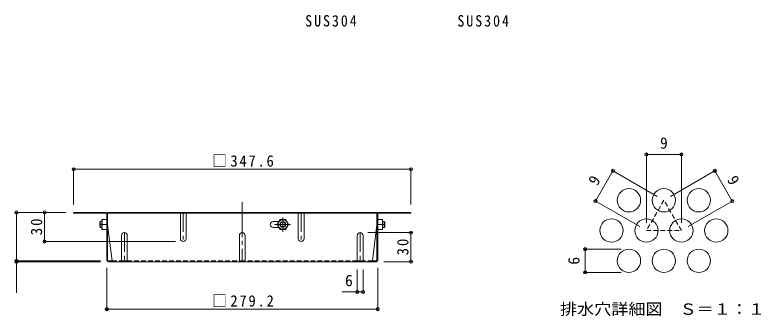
# Model space of a CAD drawing. Units: millimetres at full size, sheet at 1:4, with parts at other scales. Extents: x -822 to 976, y -780 to 766.
# Drawn here: x 200 to 969, y -96 to 214 of the extents above; entities that cross this region are included whole.
import ezdxf
from ezdxf.enums import TextEntityAlignment as Align

# ---------------------------------------------------------------- set-up
doc = ezdxf.new("R2010")
doc.units = ezdxf.units.MM
doc.header["$LTSCALE"] = 4
doc.header["$PDMODE"] = 32
doc.header["$PDSIZE"] = 3.2
for name, pattern in [('CHAIN1', [8, 5, -1, 1, -1]), ('CHAIN2', [12, 9, -1, 1, -1]), ('DASHED1', [1.8, 1.2, -0.6])]:
    doc.linetypes.add(name, pattern=pattern)
for name, color, linetype, lineweight in [('A-4', 7, 'Continuous', 9), ('A-5', 7, 'Continuous', 9), ('A-7', 2, 'Continuous', 9), ('A-8', 2, 'Continuous', 9), ('A-B', 2, 'Continuous', 9), ('F-4_F-4ﾚｲﾔ', 7, 'Continuous', 9), ('F-6_F-6ﾚｲﾔ', 2, 'Continuous', 9), ('F-7_F-7ﾚｲﾔ', 2, 'Continuous', 9)]:
    doc.layers.add(name, color=color, linetype=linetype, lineweight=lineweight)
doc.styles.add('ＭＳ ゴシック', font='')
doc.styles.get('ＭＳ ゴシック').set_extended_font_data('MS Gothic')

msp = doc.modelspace()

# ---------------------------------------------------------------- linework, layer by layer
at = {"layer": 'A-4'}
for p, q in [((260.79, 56.111), (260.79, 18.452)), ((260.79, 54.911), (608.397, 54.911)), ((608.397, 56.111), (608.397, 18.452)), ((200.709, 10.452), (252.79, 10.452)), ((201.909, 10.452), (201.909, -39.548)), ((230.93, 10.452), (230.93, -19.548)), ((609.597, -10.348), (564.093, -10.348)), ((608.397, -40.348), (608.397, -10.348)), ((229.73, -19.548), (365.843, -19.548)), ((200.709, -39.548), (288.46, -39.548)), ((200.709, -40.348), (288.593, -40.348)), ((201.909, -39.548), (201.909, -72.427)), ((609.597, -40.348), (580.593, -40.348)), ((294.993, -90.506), (294.993, -46.748)), ((553.093, -72.672), (553.093, -48.348)), ((559.093, -72.672), (559.093, -48.348)), ((574.193, -90.506), (574.193, -46.748)), ((537.564, -71.472), (559.093, -71.472)), ((294.993, -89.306), (574.193, -89.306))]:
    msp.add_line(p, q, dxfattribs=at)
for p in [(260.79, 54.911), (608.397, 54.911), (201.909, 10.452), (230.93, 10.452), (608.397, -10.348), (230.93, -19.548), (201.909, -39.548), (201.909, -40.348), (608.397, -40.348), (553.093, -71.472), (559.093, -71.472), (294.993, -89.306), (574.193, -89.306)]:
    msp.add_point(p, dxfattribs=at)
at = {"layer": 'A-7', "linetype": 'CHAIN2'}
msp.add_line((434.593, 21.025), (434.593, -40.348), dxfattribs=at)
at = {"layer": 'A-7'}
for p, q in [((294.193, 10.452), (260.79, 10.452)), ((260.79, 10.452), (260.79, 9.652)), ((294.327, 9.652), (260.79, 9.652)), ((294.993, -38.748), (294.993, 8.985)), ((295.793, -38.881), (295.793, 10.452)), ((573.393, 10.452), (295.793, 10.452)), ((573.393, 9.652), (295.793, 9.652)), ((335.794, 10.452), (335.794, 9.652)), ((533.392, 10.452), (533.392, 9.652)), ((573.393, -38.881), (573.393, 10.452)), ((574.193, -38.748), (574.193, 8.985)), ((574.86, 9.652), (608.397, 9.652)), ((574.993, 10.452), (608.397, 10.452)), ((608.397, 10.452), (608.397, 9.652)), ((466.493, 1.052), (472.433, 1.052)), ((295.793, -2.548), (300.405, -39.548)), ((472.433, -5.148), (466.493, -5.148)), ((573.393, -2.548), (568.781, -39.548)), ((296.46, -39.548), (300.405, -39.548)), ((572.593, -40.348), (296.593, -40.348)), ((572.727, -39.548), (568.781, -39.548))]:
    msp.add_line(p, q, dxfattribs=at)
at = {"layer": 'A-7', "linetype": 'DASHED1'}
for p, q in [((300.405, -39.548), (310.093, -39.548)), ((316.093, -39.548), (431.593, -39.548)), ((553.093, -39.548), (437.593, -39.548)), ((568.781, -39.548), (559.093, -39.548))]:
    msp.add_line(p, q, dxfattribs=at)
at = {"layer": 'A-7'}
for centre, radius, start, end in [((294.193, 8.852), 1.6, 0, 90), ((294.327, 8.985), 0.667, 0, 90), ((574.993, 8.852), 1.6, 90, 180), ((574.86, 8.985), 0.667, 90, 180), ((466.493, -2.048), 3.1, 90, 270), ((296.593, -38.748), 1.6, 180, 270), ((296.46, -38.881), 0.667, 180, 270), ((299.605, -39.548), 0.8, 270, 0), ((569.581, -39.548), 0.8, 180, 270), ((572.593, -38.748), 1.6, 270, 0), ((572.727, -38.881), 0.667, 270, 0)]:
    msp.add_arc(centre, radius, start, end, dxfattribs=at)
at = {"layer": 'A-8', "linetype": 'DASHED1'}
for p, q in [((370.843, 9.252), (370.843, 10.452)), ((376.843, 9.252), (376.843, 10.452)), ((492.343, 9.252), (492.343, 10.452)), ((498.343, 9.252), (498.343, 10.452))]:
    msp.add_line(p, q, dxfattribs=at)
at = {"layer": 'A-8'}
for p, q in [((370.843, -16.548), (370.843, 9.652)), ((376.843, -16.548), (376.843, 9.652)), ((492.343, -16.548), (492.343, 9.652)), ((498.343, -16.548), (498.343, 9.652)), ((310.093, -13.348), (310.093, -40.348)), ((316.093, -13.348), (316.093, -40.348)), ((431.593, -13.348), (431.593, -40.348)), ((437.593, -13.348), (437.593, -40.348)), ((553.093, -13.348), (553.093, -40.348)), ((559.093, -13.348), (559.093, -40.348)), ((310.093, -39.548), (316.093, -39.548)), ((431.593, -39.548), (437.593, -39.548)), ((553.093, -39.548), (559.093, -39.548))]:
    msp.add_line(p, q, dxfattribs=at)
at = {"layer": 'A-8', "linetype": 'CHAIN1'}
for p, q in [((373.843, 10.452), (373.843, -19.548)), ((495.343, 10.452), (495.343, -19.548)), ((313.093, -10.348), (313.093, -40.748)), ((556.093, -10.348), (556.093, -40.348))]:
    msp.add_line(p, q, dxfattribs=at)
at = {"layer": 'A-8'}
for centre, start, end in [((313.093, -13.348), 0, 180), ((434.593, -13.348), 0, 180), ((556.093, -13.348), 0, 180), ((373.843, -16.548), 180, 0), ((495.343, -16.548), 180, 0)]:
    msp.add_arc(centre, 3, start, end, dxfattribs=at)
at = {"layer": 'A-B', "color": 3}
for p, q in [((288.293, 0.952), (287.793, 0.452)), ((287.793, -4.548), (287.793, 0.452)), ((288.293, -5.048), (288.293, 0.952)), ((289.993, 0.952), (288.293, 0.952)), ((579.193, 0.952), (580.893, 0.952)), ((580.893, 0.952), (581.393, 0.452)), ((580.893, -5.048), (580.893, 0.952)), ((581.393, -4.548), (581.393, 0.452)), ((288.293, -5.048), (287.793, -4.548)), ((289.993, -5.048), (288.293, -5.048)), ((579.193, -5.048), (580.893, -5.048)), ((580.893, -5.048), (581.393, -4.548))]:
    msp.add_line(p, q, dxfattribs=at)
at = {"layer": 'A-B'}
for p, q in [((289.993, -7.048), (289.993, 2.952)), ((294.993, 2.952), (289.993, 2.952)), ((470.643, -2.048), (473.53, 2.952)), ((473.53, 2.952), (479.256, 2.952)), ((482.143, -2.048), (479.256, 2.952)), ((574.193, 2.952), (579.193, 2.952)), ((579.193, -7.048), (579.193, 2.952)), ((294.993, -7.048), (289.993, -7.048)), ((294.993, -2.048), (290.426, -2.048)), ((470.643, -2.048), (473.53, -7.048)), ((473.53, -7.048), (479.256, -7.048)), ((482.143, -2.048), (479.256, -7.048)), ((574.193, -2.048), (578.76, -2.048)), ((574.193, -7.048), (579.193, -7.048))]:
    msp.add_line(p, q, dxfattribs=at)
at = {"layer": 'A-B', "linetype": 'CHAIN1'}
for p, q in [((476.393, 5.322), (476.393, -9.438)), ((287.307, -2.048), (290.368, -2.048)), ((467.865, -2.048), (484.373, -2.048)), ((581.88, -2.048), (578.818, -2.048))]:
    msp.add_line(p, q, dxfattribs=at)
at = {"layer": 'A-B'}
for radius in [5, 3, 2.458]:
    msp.add_circle((476.393, -2.048), radius, dxfattribs=at)
for centre, start, end in [((297.426, 0.452), 160.34634, 199.65367), ((571.76, 0.452), 340.34633, 19.65366), ((297.426, -4.548), 160.34634, 199.65367), ((571.76, -4.548), 340.34633, 19.65366)]:
    msp.add_arc(centre, 7.433, start, end, dxfattribs=at)
at = {"layer": 'F-4_F-4ﾚｲﾔ'}
for p, q in [((851.104, 71.328), (851.104, -0.25)), ((851.104, 70.128), (887.104, 70.128)), ((887.104, 71.328), (887.104, -0.25)), ((815.542, 53.851), (862.176, 26.927)), ((922.666, 53.851), (876.032, 26.927)), ((798.581, 22.074), (816.581, 53.251)), ((939.627, 22.074), (921.627, 53.251)), ((797.542, 22.674), (844.176, -4.25)), ((940.666, 22.674), (894.032, -4.25)), ((786.823, -27.427), (825.104, -27.427)), ((788.023, -51.427), (788.023, -27.427)), ((786.823, -51.427), (825.104, -51.427))]:
    msp.add_line(p, q, dxfattribs=at)
for p in [(851.104, 70.128), (887.104, 70.128), (816.581, 53.251), (921.627, 53.251), (798.581, 22.074), (939.627, 22.074), (788.023, -27.427), (788.023, -51.427)]:
    msp.add_point(p, dxfattribs=at)
at = {"layer": 'F-6_F-6ﾚｲﾔ', "linetype": 'DASHED1'}
msp.add_lwpolyline([(869.104, 22.927), (851.104, -8.25), (887.104, -8.25)], close=True, dxfattribs=at)
at = {"layer": 'F-6_F-6ﾚｲﾔ'}
for centre in [(833.104, 22.927), (869.104, 22.927), (905.104, 22.927), (815.104, -8.25), (851.104, -8.25), (887.104, -8.25), (923.104, -8.25), (833.104, -39.427), (869.104, -39.427), (905.104, -39.427)]:
    msp.add_circle(centre, 12, dxfattribs=at)

# ---------------------------------------------------------------- texts
at = {"layer": 'A-4', "color": 2, "style": 'ＭＳ ゴシック'}
msp.add_text('6', height=11.73, dxfattribs=at).set_placement((540.496, -69.072), align=Align.BOTTOM_LEFT)
at = {"layer": 'A-4', "color": 2, "char_height": 11.73, "attachment_point": 7, "style": 'ＭＳ ゴシック'}
for s, insert in [('\\T1.23;\\W0.95;□347.6', (403.593, 57.311)), ('\\T1.23;\\W0.95;□279.2', (403.593, -86.906))]:
    msp.add_mtext(s, dxfattribs=dict(at, insert=insert))
at = {"layer": 'A-4', "color": 2, "char_height": 11.73, "attachment_point": 7, "rotation": 90, "style": 'ＭＳ ゴシック'}
for insert in [(228.53, -13.048), (605.997, -33.848)]:
    msp.add_mtext('\\T1.27;\\W0.95;30', dxfattribs=dict(at, insert=insert))
at = {"layer": 'A-5', "color": 2, "char_height": 11.73, "attachment_point": 7, "style": 'ＭＳ ゴシック'}
for insert in [(499.427, 201.764), (656.286, 201.705)]:
    msp.add_mtext('\\T1.28;\\W0.9;SUS304', dxfattribs=dict(at, insert=insert))
at = {"layer": 'F-4_F-4ﾚｲﾔ', "color": 2, "style": 'ＭＳ ゴシック'}
msp.add_text('9', height=11.73, dxfattribs=at).set_placement((865.104, 72.528), align=Align.BOTTOM_LEFT)
for s, rotation, p in [('9', 60, (803.502, 35.399)), ('9', 300, (930.705, 42.327)), ('6', 90, (785.623, -43.427))]:
    msp.add_text(s, height=11.73, rotation=rotation, dxfattribs=at).set_placement(p, align=Align.BOTTOM_LEFT)
at = {"layer": 'F-7_F-7ﾚｲﾔ', "style": 'ＭＳ ゴシック', "width": 1.1}
msp.add_text('排水穴詳細図\u3000Ｓ＝１：１', height=11.73, dxfattribs=at).set_placement((762.104, -98.582), align=Align.BOTTOM_LEFT)

doc.saveas('drawing.dxf')
